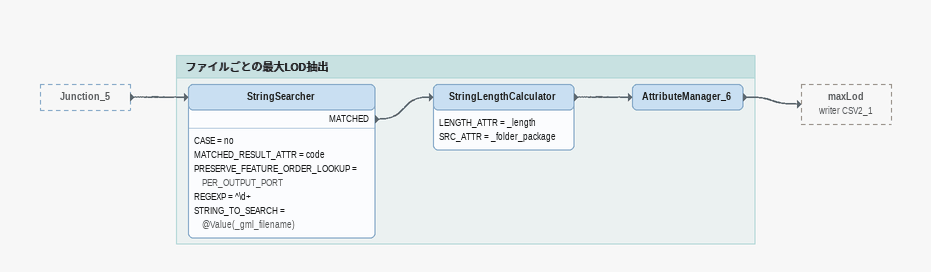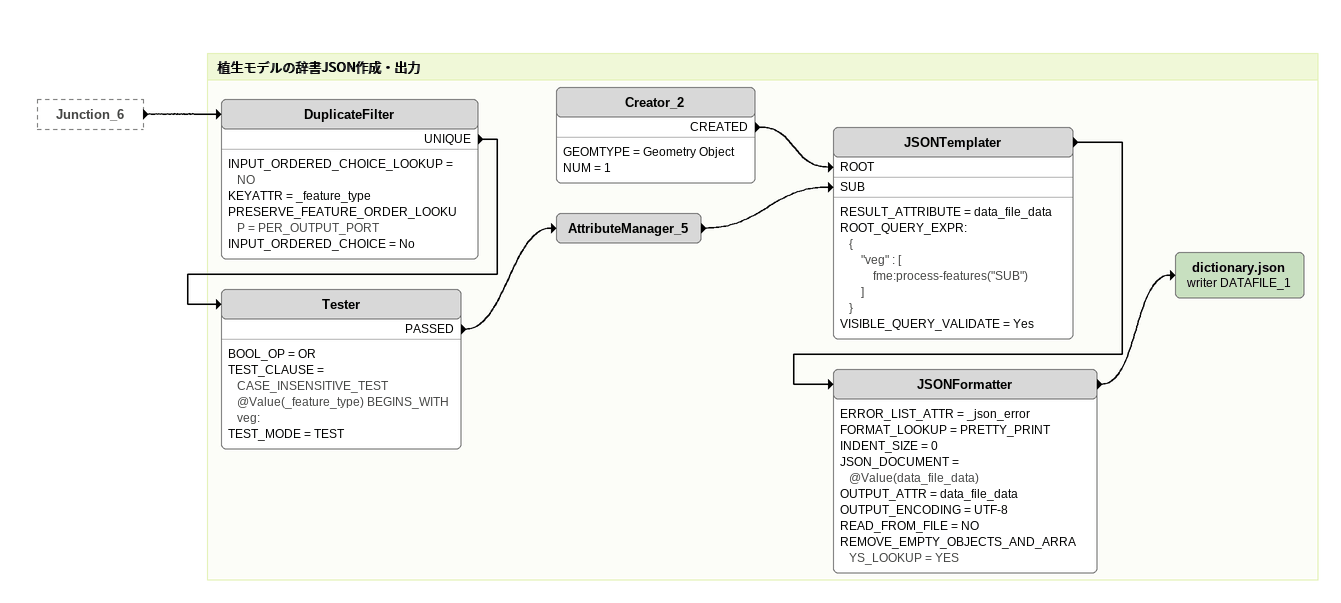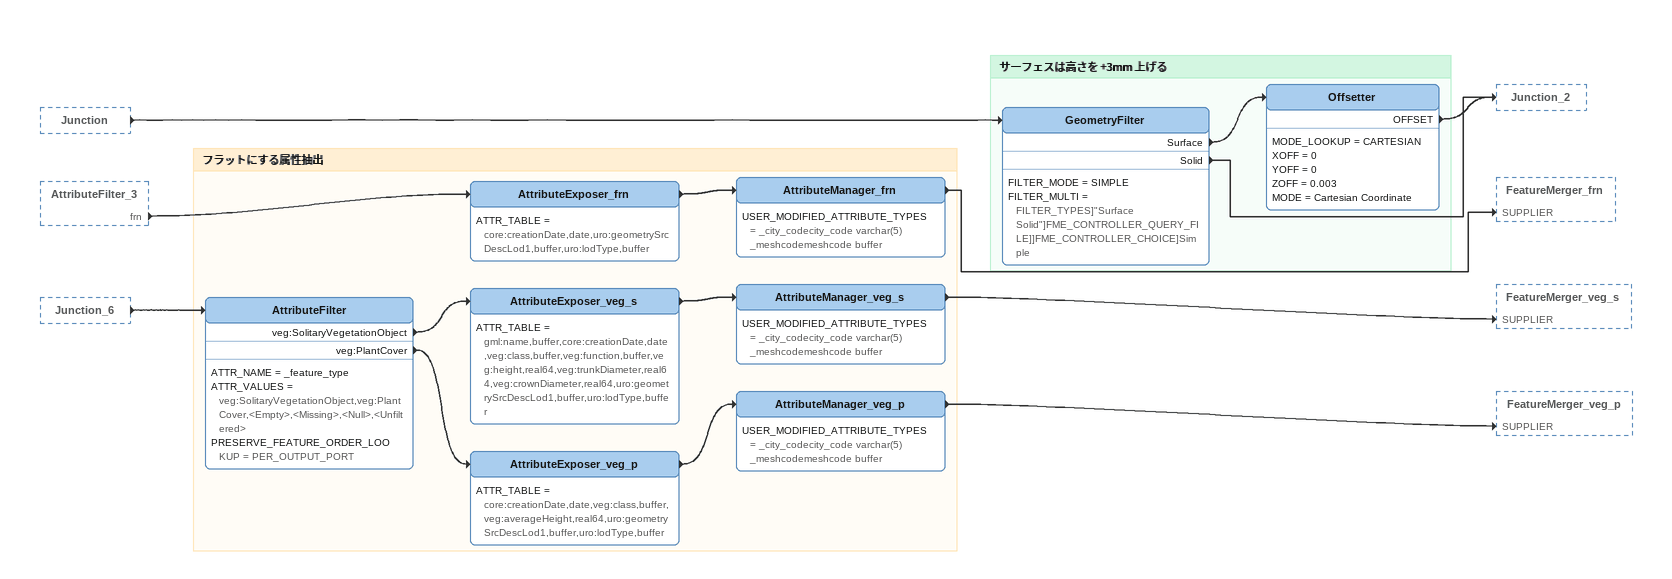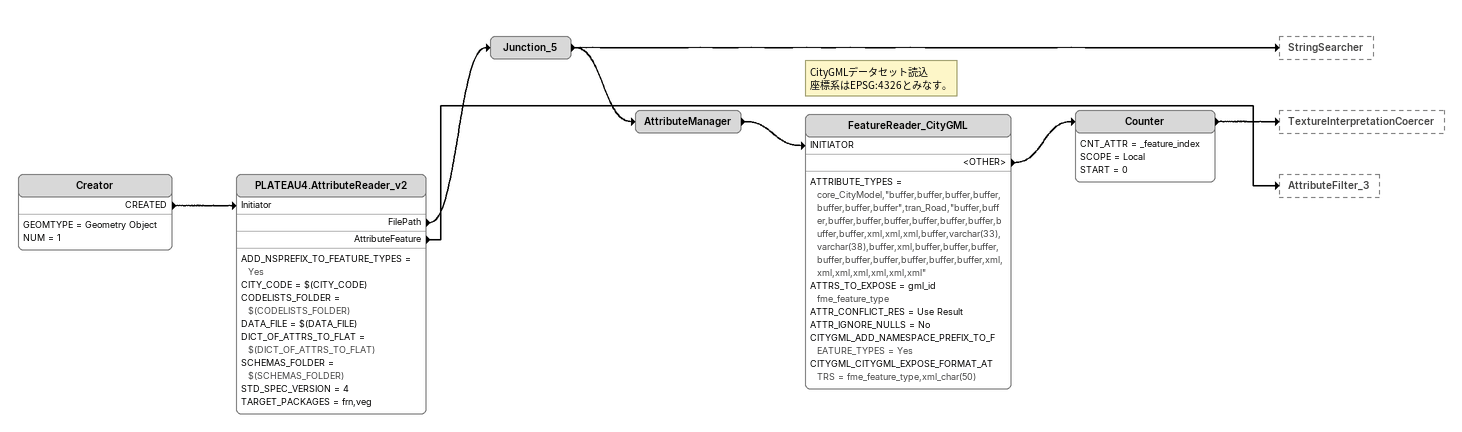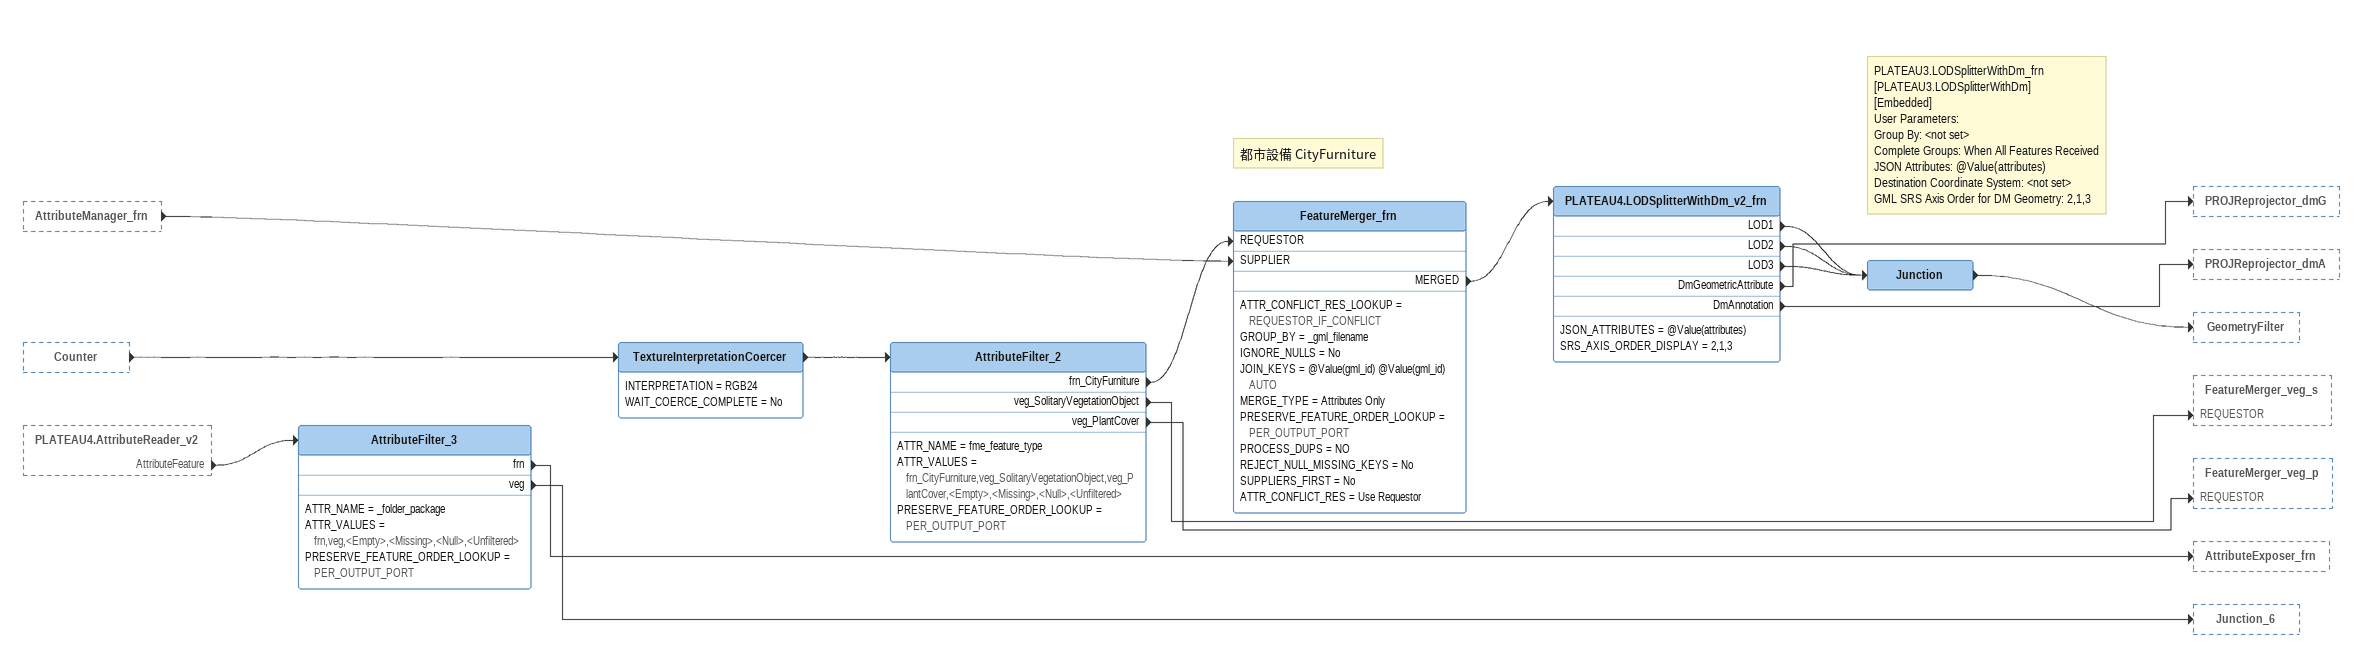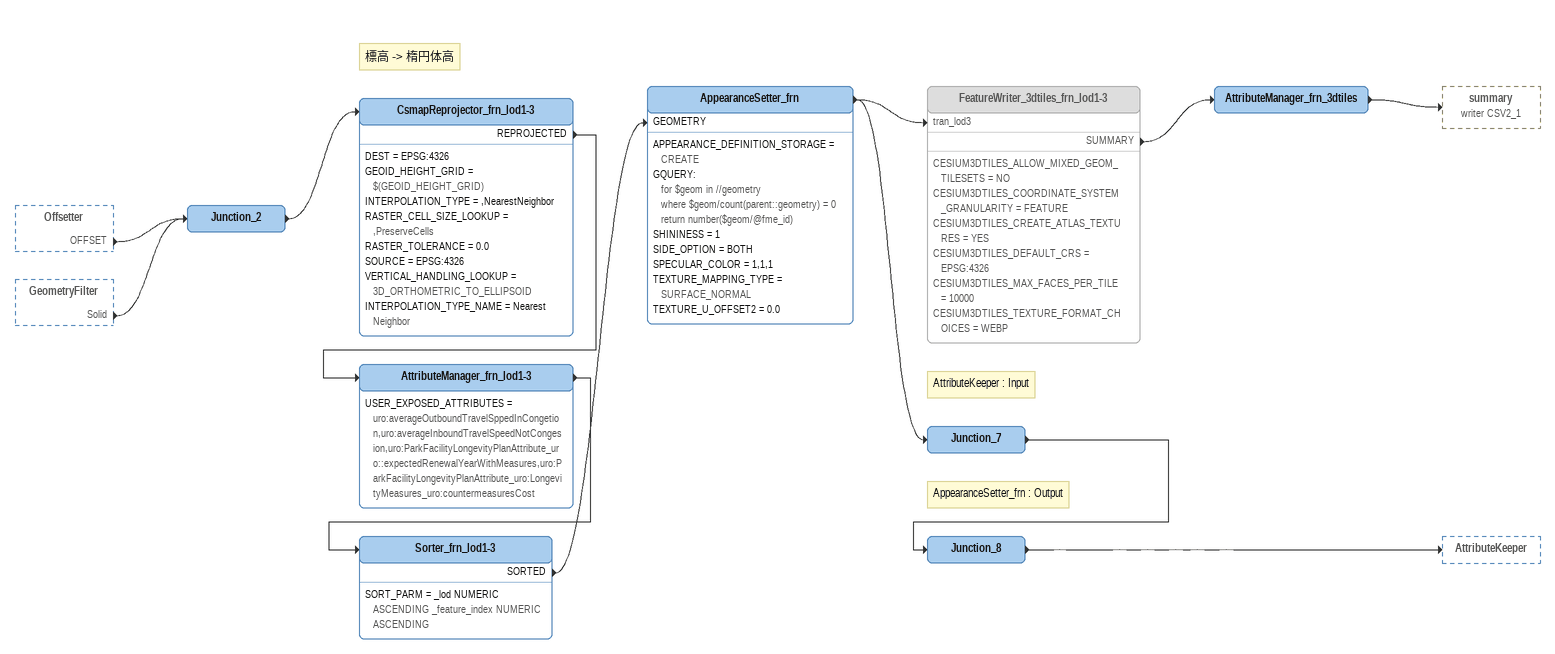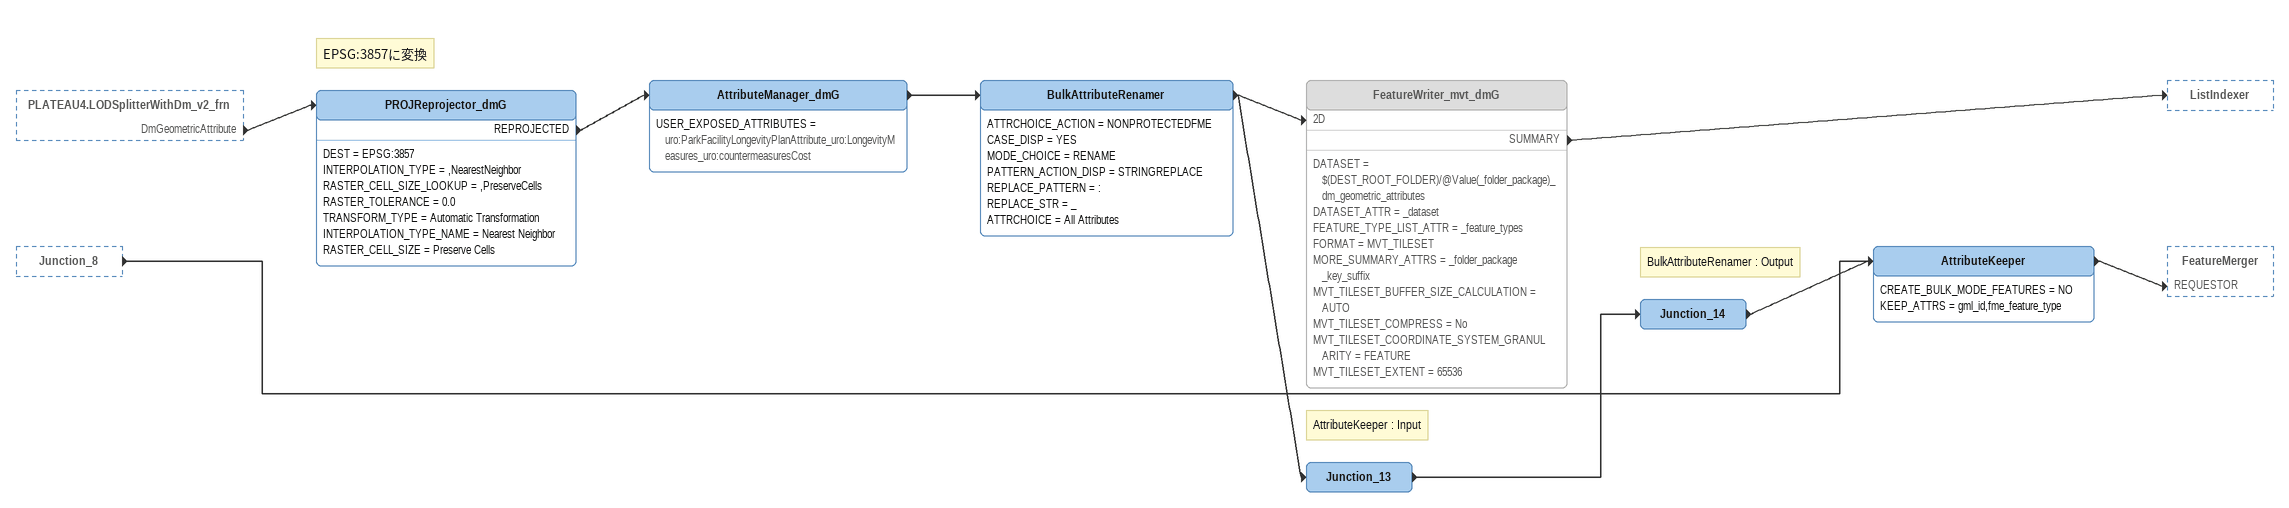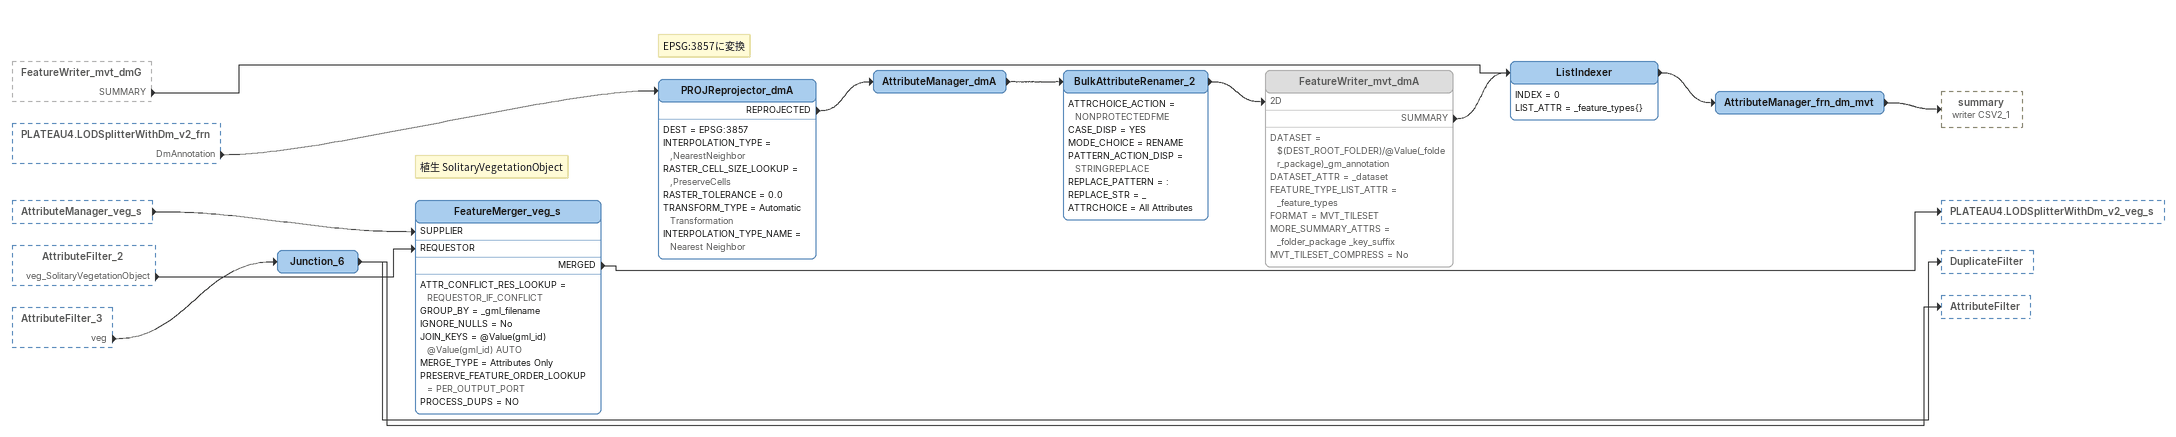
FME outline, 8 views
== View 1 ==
Junction_5 [outside]
    -> StringSearcher

Bookmark: ファイルごとの最大LOD抽出
StringSearcher
    CASE = no
    MATCHED_RESULT_ATTR = code
    PRESERVE_FEATURE_ORDER_LOOKUP = PER_OUTPUT_PORT
    REGEXP = ^\d+
    STRING_TO_SEARCH = @Value(_gml_filename)
    MATCHED -> StringLengthCalculator
StringLengthCalculator
    LENGTH_ATTR = _length
    SRC_ATTR = _folder_package
    -> AttributeManager_6
AttributeManager_6
    -> maxLod (writer CSV2_1)

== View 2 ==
Junction_6 [outside]
    -> DuplicateFilter

Bookmark: 植生モデルの辞書JSON作成・出力
DuplicateFilter
    INPUT_ORDERED_CHOICE_LOOKUP = NO
    KEYATTR = _feature_type
    PRESERVE_FEATURE_ORDER_LOOKUP = PER_OUTPUT_PORT
    INPUT_ORDERED_CHOICE = No
    UNIQUE -> Tester
Tester
    BOOL_OP = OR
    TEST_CLAUSE = CASE_INSENSITIVE_TEST @Value(_feature_type) BEGINS_WITH veg:
    TEST_MODE = TEST
    PASSED -> AttributeManager_5
AttributeManager_5
    -> JSONTemplater [SUB]
Creator_2
    GEOMTYPE = Geometry Object
    NUM = 1
    CREATED -> JSONTemplater [ROOT]
JSONTemplater
    RESULT_ATTRIBUTE = data_file_data
    ROOT_QUERY_EXPR:
      {
          "veg" : [
              fme:process-features("SUB")
          ]
      }
    VISIBLE_QUERY_VALIDATE = Yes
    -> JSONFormatter
JSONFormatter
    ERROR_LIST_ATTR = _json_error
    FORMAT_LOOKUP = PRETTY_PRINT
    INDENT_SIZE = 0
    JSON_DOCUMENT = @Value(data_file_data)
    OUTPUT_ATTR = data_file_data
    OUTPUT_ENCODING = UTF-8
    READ_FROM_FILE = NO
    REMOVE_EMPTY_OBJECTS_AND_ARRAYS_LOOKUP = YES
    -> dictionary.json (writer DATAFILE_1)
dictionary.json (writer DATAFILE_1)

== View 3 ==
Junction [outside]
    -> GeometryFilter
AttributeFilter_3 [outside]
    frn -> AttributeExposer_frn
Junction_6 [outside]
    -> AttributeFilter

Bookmark: フラットにする属性抽出
AttributeExposer_frn
    ATTR_TABLE = core:creationDate,date,uro:geometrySrcDescLod1,buffer,uro:lodType,buffer
    -> AttributeManager_frn
AttributeManager_frn
    USER_MODIFIED_ATTRIBUTE_TYPES = _city_codecity_code varchar(5) _meshcodemeshcode buffer
    -> FeatureMerger_frn [SUPPLIER]
AttributeFilter
    ATTR_NAME = _feature_type
    ATTR_VALUES = veg:SolitaryVegetationObject,veg:PlantCover,<Empty>,<Missing>,<Null>,<Unfiltered>
    PRESERVE_FEATURE_ORDER_LOOKUP = PER_OUTPUT_PORT
    veg:SolitaryVegetationObject -> AttributeExposer_veg_s
    veg:PlantCover -> AttributeExposer_veg_p
AttributeExposer_veg_s
    ATTR_TABLE = gml:name,buffer,core:creationDate,date,veg:class,buffer,veg:function,buffer,veg:height,real64,veg:trunkDiameter,real64,veg:crownDiameter,real64,uro:geometrySrcDescLod1,buffer,uro:lodType,buffer
    -> AttributeManager_veg_s
AttributeManager_veg_s
    USER_MODIFIED_ATTRIBUTE_TYPES = _city_codecity_code varchar(5) _meshcodemeshcode buffer
    -> FeatureMerger_veg_s [SUPPLIER]
AttributeExposer_veg_p
    ATTR_TABLE = core:creationDate,date,veg:class,buffer,veg:averageHeight,real64,uro:geometrySrcDescLod1,buffer,uro:lodType,buffer
    -> AttributeManager_veg_p
AttributeManager_veg_p
    USER_MODIFIED_ATTRIBUTE_TYPES = _city_codecity_code varchar(5) _meshcodemeshcode buffer
    -> FeatureMerger_veg_p [SUPPLIER]

Bookmark: サーフェスは高さを +3mm 上げる
GeometryFilter
    FILTER_MODE = SIMPLE
    FILTER_MULTI = FILTER_TYPES]"Surface Solid"]FME_CONTROLLER_QUERY_FILE]]FME_CONTROLLER_CHOICE]Simple
    Surface -> Offsetter
    Solid -> Junction_2
Offsetter
    MODE_LOOKUP = CARTESIAN
    XOFF = 0
    YOFF = 0
    ZOFF = 0.003
    MODE = Cartesian Coordinate
    OFFSET -> Junction_2

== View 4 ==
Creator
    GEOMTYPE = Geometry Object
    NUM = 1
    CREATED -> PLATEAU4.AttributeReader_v2 [Initiator]
PLATEAU4.AttributeReader_v2
    ADD_NSPREFIX_TO_FEATURE_TYPES = Yes
    CITY_CODE = $(CITY_CODE)
    CODELISTS_FOLDER = $(CODELISTS_FOLDER)
    DATA_FILE = $(DATA_FILE)
    DICT_OF_ATTRS_TO_FLAT = $(DICT_OF_ATTRS_TO_FLAT)
    SCHEMAS_FOLDER = $(SCHEMAS_FOLDER)
    STD_SPEC_VERSION = 4
    TARGET_PACKAGES = frn,veg
    FilePath -> Junction_5
    AttributeFeature -> AttributeFilter_3
Junction_5
    -> StringSearcher
    -> AttributeManager
AttributeManager
    -> FeatureReader_CityGML [INITIATOR]
Note: CityGMLデータセット読込 / 座標系はEPSG:4326とみなす。
FeatureReader_CityGML
    ATTRIBUTE_TYPES = core_CityModel,"buffer,buffer,buffer,buffer,buffer,buffer,buffer",tran_Road,"buffer,buffer,buffer,buffer,buffer,buffer,buffer,buffer,buffer,buffer,xml,xml,xml,buffer,varchar(33),varchar(38),buffer,xml,buffer,buffer,buffer,buffer,buffer,buffer,buffer,buffer,buffer,xml,xml,xml,xml,xml,xml,xml"
    ATTRS_TO_EXPOSE = gml_id fme_feature_type
    ATTR_CONFLICT_RES = Use Result
    ATTR_IGNORE_NULLS = No
    CITYGML_ADD_NAMESPACE_PREFIX_TO_FEATURE_TYPES = Yes
    CITYGML_CITYGML_EXPOSE_FORMAT_ATTRS = fme_feature_type,xml_char(50)
    <OTHER> -> Counter
Counter
    CNT_ATTR = _feature_index
    SCOPE = Local
    START = 0
    -> TextureInterpretationCoercer

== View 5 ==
AttributeManager_frn [outside]
    -> FeatureMerger_frn [SUPPLIER]
Counter [outside]
    -> TextureInterpretationCoercer
PLATEAU4.AttributeReader_v2 [outside]
    AttributeFeature -> AttributeFilter_3
TextureInterpretationCoercer
    INTERPRETATION = RGB24
    WAIT_COERCE_COMPLETE = No
    -> AttributeFilter_2
AttributeFilter_2
    ATTR_NAME = fme_feature_type
    ATTR_VALUES = frn_CityFurniture,veg_SolitaryVegetationObject,veg_PlantCover,<Empty>,<Missing>,<Null>,<Unfiltered>
    PRESERVE_FEATURE_ORDER_LOOKUP = PER_OUTPUT_PORT
    frn_CityFurniture -> FeatureMerger_frn [REQUESTOR]
    veg_SolitaryVegetationObject -> FeatureMerger_veg_s [REQUESTOR]
    veg_PlantCover -> FeatureMerger_veg_p [REQUESTOR]
AttributeFilter_3
    ATTR_NAME = _folder_package
    ATTR_VALUES = frn,veg,<Empty>,<Missing>,<Null>,<Unfiltered>
    PRESERVE_FEATURE_ORDER_LOOKUP = PER_OUTPUT_PORT
    frn -> AttributeExposer_frn
    veg -> Junction_6
Note: 都市設備 CityFurniture
FeatureMerger_frn
    ATTR_CONFLICT_RES_LOOKUP = REQUESTOR_IF_CONFLICT
    GROUP_BY = _gml_filename
    IGNORE_NULLS = No
    JOIN_KEYS = @Value(gml_id) @Value(gml_id) AUTO
    MERGE_TYPE = Attributes Only
    PRESERVE_FEATURE_ORDER_LOOKUP = PER_OUTPUT_PORT
    PROCESS_DUPS = NO
    REJECT_NULL_MISSING_KEYS = No
    SUPPLIERS_FIRST = No
    ATTR_CONFLICT_RES = Use Requestor
    MERGED -> PLATEAU4.LODSplitterWithDm_v2_frn
PLATEAU4.LODSplitterWithDm_v2_frn
    JSON_ATTRIBUTES = @Value(attributes)
    SRS_AXIS_ORDER_DISPLAY = 2,1,3
    LOD1 -> Junction
    LOD2 -> Junction
    LOD3 -> Junction
    DmGeometricAttribute -> PROJReprojector_dmG
    DmAnnotation -> PROJReprojector_dmA
Note: PLATEAU3.LODSplitterWithDm_frn [PLATEAU3.LODSplitterWithDm] / [Embedded] / User Parameters: / Group By: <not set> / Complete Groups: When All Features Received / JSON Attributes: @Value(attributes) / Destination Coordinate System: <not set> / GML SRS Axis Order for DM Geometry: 2,1,3
Junction
    -> GeometryFilter

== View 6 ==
Offsetter [outside]
    OFFSET -> Junction_2
GeometryFilter [outside]
    Solid -> Junction_2
Junction_2
    -> CsmapReprojector_frn_lod1-3
Note: 標高 -> 楕円体高
CsmapReprojector_frn_lod1-3
    DEST = EPSG:4326
    GEOID_HEIGHT_GRID = $(GEOID_HEIGHT_GRID)
    INTERPOLATION_TYPE = ,NearestNeighbor
    RASTER_CELL_SIZE_LOOKUP = ,PreserveCells
    RASTER_TOLERANCE = 0.0
    SOURCE = EPSG:4326
    VERTICAL_HANDLING_LOOKUP = 3D_ORTHOMETRIC_TO_ELLIPSOID
    INTERPOLATION_TYPE_NAME = Nearest Neighbor
    REPROJECTED -> AttributeManager_frn_lod1-3
AttributeManager_frn_lod1-3
    USER_EXPOSED_ATTRIBUTES = uro:averageOutboundTravelSppedInCongetion,uro:averageInboundTravelSpeedNotCongesion,uro:ParkFacilityLongevityPlanAttribute_uro::expectedRenewalYearWithMeasures,uro:ParkFacilityLongevityPlanAttribute_uro:LongevityMeasures_uro:countermeasuresCost
    -> Sorter_frn_lod1-3
Sorter_frn_lod1-3
    SORT_PARM = _lod NUMERIC ASCENDING _feature_index NUMERIC ASCENDING
    SORTED -> AppearanceSetter_frn [GEOMETRY]
AppearanceSetter_frn
    APPEARANCE_DEFINITION_STORAGE = CREATE
    GQUERY:
      for $geom in //geometry
      where $geom/count(parent::geometry) = 0
      return number($geom/@fme_id)
    SHININESS = 1
    SIDE_OPTION = BOTH
    SPECULAR_COLOR = 1,1,1
    TEXTURE_MAPPING_TYPE = SURFACE_NORMAL
    TEXTURE_U_OFFSET2 = 0.0
    -> FeatureWriter_3dtiles_frn_lod1-3 [tran_lod3]
    -> Junction_7
FeatureWriter_3dtiles_frn_lod1-3 [off]
    CESIUM3DTILES_ALLOW_MIXED_GEOM_TILESETS = NO
    CESIUM3DTILES_COORDINATE_SYSTEM_GRANULARITY = FEATURE
    CESIUM3DTILES_CREATE_ATLAS_TEXTURES = YES
    CESIUM3DTILES_DEFAULT_CRS = EPSG:4326
    CESIUM3DTILES_MAX_FACES_PER_TILE = 10000
    CESIUM3DTILES_TEXTURE_FORMAT_CHOICES = WEBP
    SUMMARY -> AttributeManager_frn_3dtiles
AttributeManager_frn_3dtiles
    -> summary (writer CSV2_1)
Note: AttributeKeeper : Input
Junction_7
    -> Junction_8
Note: AppearanceSetter_frn : Output
Junction_8
    -> AttributeKeeper

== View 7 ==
PLATEAU4.LODSplitterWithDm_v2_frn [outside]
    DmGeometricAttribute -> PROJReprojector_dmG
Junction_8 [outside]
    -> AttributeKeeper
Note: EPSG:3857に変換
PROJReprojector_dmG
    DEST = EPSG:3857
    INTERPOLATION_TYPE = ,NearestNeighbor
    RASTER_CELL_SIZE_LOOKUP = ,PreserveCells
    RASTER_TOLERANCE = 0.0
    TRANSFORM_TYPE = Automatic Transformation
    INTERPOLATION_TYPE_NAME = Nearest Neighbor
    RASTER_CELL_SIZE = Preserve Cells
    REPROJECTED -> AttributeManager_dmG
AttributeManager_dmG
    USER_EXPOSED_ATTRIBUTES = uro:ParkFacilityLongevityPlanAttribute_uro:LongevityMeasures_uro:countermeasuresCost
    -> BulkAttributeRenamer
BulkAttributeRenamer
    ATTRCHOICE_ACTION = NONPROTECTEDFME
    CASE_DISP = YES
    MODE_CHOICE = RENAME
    PATTERN_ACTION_DISP = STRINGREPLACE
    REPLACE_PATTERN = :
    REPLACE_STR = _
    ATTRCHOICE = All Attributes
    -> FeatureWriter_mvt_dmG [2D]
    -> Junction_13
FeatureWriter_mvt_dmG [off]
    DATASET = $(DEST_ROOT_FOLDER)/@Value(_folder_package)_dm_geometric_attributes
    DATASET_ATTR = _dataset
    FEATURE_TYPE_LIST_ATTR = _feature_types
    FORMAT = MVT_TILESET
    MORE_SUMMARY_ATTRS = _folder_package _key_suffix
    MVT_TILESET_BUFFER_SIZE_CALCULATION = AUTO
    MVT_TILESET_COMPRESS = No
    MVT_TILESET_COORDINATE_SYSTEM_GRANULARITY = FEATURE
    MVT_TILESET_EXTENT = 65536
    SUMMARY -> ListIndexer
Note: AttributeKeeper : Input
Junction_13
    -> Junction_14
Note: BulkAttributeRenamer : Output
Junction_14
    -> AttributeKeeper
AttributeKeeper
    CREATE_BULK_MODE_FEATURES = NO
    KEEP_ATTRS = gml_id,fme_feature_type
    -> FeatureMerger [REQUESTOR]

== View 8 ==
FeatureWriter_mvt_dmG [outside]
    SUMMARY -> ListIndexer
PLATEAU4.LODSplitterWithDm_v2_frn [outside]
    DmAnnotation -> PROJReprojector_dmA
AttributeManager_veg_s [outside]
    -> FeatureMerger_veg_s [SUPPLIER]
AttributeFilter_2 [outside]
    veg_SolitaryVegetationObject -> FeatureMerger_veg_s [REQUESTOR]
AttributeFilter_3 [outside]
    veg -> Junction_6
Note: EPSG:3857に変換
PROJReprojector_dmA
    DEST = EPSG:3857
    INTERPOLATION_TYPE = ,NearestNeighbor
    RASTER_CELL_SIZE_LOOKUP = ,PreserveCells
    RASTER_TOLERANCE = 0.0
    TRANSFORM_TYPE = Automatic Transformation
    INTERPOLATION_TYPE_NAME = Nearest Neighbor
    REPROJECTED -> AttributeManager_dmA
AttributeManager_dmA
    -> BulkAttributeRenamer_2
BulkAttributeRenamer_2
    ATTRCHOICE_ACTION = NONPROTECTEDFME
    CASE_DISP = YES
    MODE_CHOICE = RENAME
    PATTERN_ACTION_DISP = STRINGREPLACE
    REPLACE_PATTERN = :
    REPLACE_STR = _
    ATTRCHOICE = All Attributes
    -> FeatureWriter_mvt_dmA [2D]
FeatureWriter_mvt_dmA [off]
    DATASET = $(DEST_ROOT_FOLDER)/@Value(_folder_package)_gm_annotation
    DATASET_ATTR = _dataset
    FEATURE_TYPE_LIST_ATTR = _feature_types
    FORMAT = MVT_TILESET
    MORE_SUMMARY_ATTRS = _folder_package _key_suffix
    MVT_TILESET_COMPRESS = No
    SUMMARY -> ListIndexer
ListIndexer
    INDEX = 0
    LIST_ATTR = _feature_types{}
    -> AttributeManager_frn_dm_mvt
AttributeManager_frn_dm_mvt
    -> summary (writer CSV2_1)
Junction_6
    -> DuplicateFilter
    -> AttributeFilter
Note: 植生 SolitaryVegetationObject
FeatureMerger_veg_s
    ATTR_CONFLICT_RES_LOOKUP = REQUESTOR_IF_CONFLICT
    GROUP_BY = _gml_filename
    IGNORE_NULLS = No
    JOIN_KEYS = @Value(gml_id) @Value(gml_id) AUTO
    MERGE_TYPE = Attributes Only
    PRESERVE_FEATURE_ORDER_LOOKUP = PER_OUTPUT_PORT
    PROCESS_DUPS = NO
    MERGED -> PLATEAU4.LODSplitterWithDm_v2_veg_s
